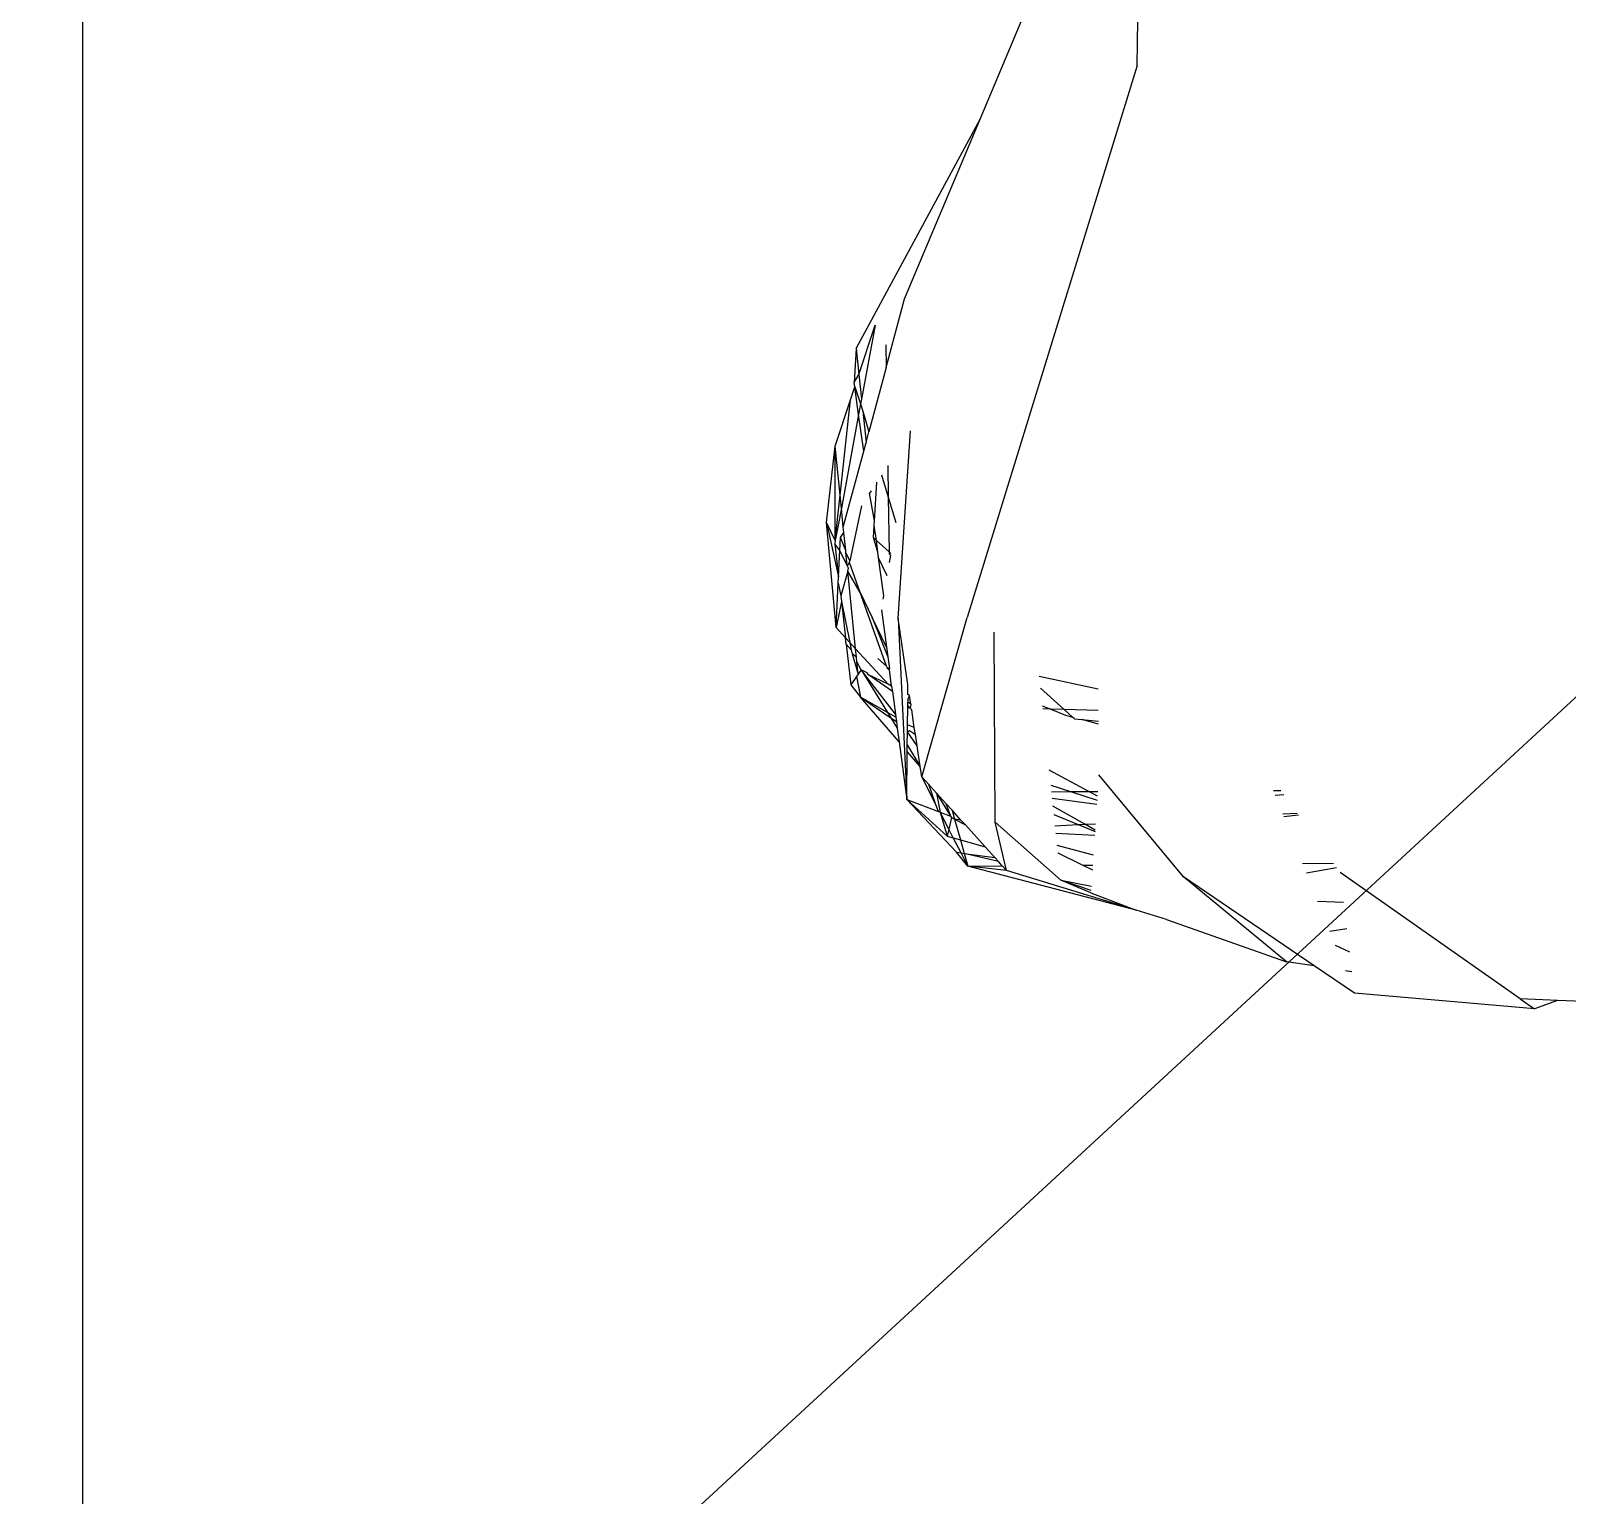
# Model space of a CAD drawing. Header units: millimetres. Extents: x 0 to 460473, y -68369 to 85219.
# Drawn here: x 223403.66 to 223434.62, y -36709.33 to -36679.83 of the extents above; entities that cross this region are included whole.
import ezdxf

# ---------------------------------------------------------------- set-up
doc = ezdxf.new("R2010")
doc.units = ezdxf.units.MM
doc.header["$LTSCALE"] = 50
doc.layers.add('00', color=7, linetype='Continuous', lineweight=0)
doc.layers.add('06-FUR', color=6, linetype='Continuous')
doc.layers.add('ha', color=8, linetype='Continuous')

# ---------------------------------------------------------------- blocks, each defined once
blk = doc.blocks.new('12312')
for p, q in [((249029.495, -38154.224), (249029.495, -36780.807)), ((249050.74, -37192.09), (249050.812, -37185.47)), ((249047.574, -37193.169), (249048.598, -37190.734)), ((249050.74, -37192.09), (249047.312, -37203.208)), ((249045.074, -37197.79), (249047.574, -37193.169)), ((249046.051, -37196.792), (249047.574, -37193.169)), ((249045.68, -37198.175), (249046.051, -37196.792)), ((249045.13, -37198.314), (249045.458, -37197.324)), ((249045.458, -37197.324), (249045.183, -37198.812)), ((249045.074, -37197.79), (249045.036, -37198.473)), ((249045.074, -37197.79), (249045.13, -37198.314)), ((249045.672, -37197.715), (249045.68, -37198.175)), ((249045.036, -37198.473), (249045.13, -37198.314)), ((249045.13, -37198.314), (249045.183, -37198.812)), ((249045.68, -37198.175), (249045.332, -37199.471)), ((249044.962, -37198.823), (249045.048, -37198.561)), ((249045.048, -37198.561), (249045.036, -37198.473)), ((249045.126, -37199.12), (249045.048, -37198.561)), ((249045.048, -37198.561), (249045.165, -37198.908)), ((249044.652, -37199.758), (249044.962, -37198.823)), ((249044.752, -37200.747), (249044.962, -37198.823)), ((249045.165, -37198.908), (249045.126, -37199.12)), ((249045.183, -37198.812), (249045.165, -37198.908)), ((249045.165, -37198.908), (249045.209, -37199.055)), ((249045.209, -37199.055), (249045.276, -37199.682)), ((249045.209, -37199.055), (249045.332, -37199.471)), ((249045.126, -37199.12), (249044.778, -37201.006)), ((249045.229, -37199.857), (249045.126, -37199.12)), ((249045.229, -37199.857), (249045.276, -37199.682)), ((249045.276, -37199.682), (249045.332, -37199.471)), ((249045.92, -37203.229), (249046.174, -37199.446)), ((249044.477, -37201.295), (249044.652, -37199.758)), ((249044.653, -37201.66), (249044.652, -37199.758)), ((249044.752, -37200.747), (249044.652, -37199.758)), ((249044.817, -37201.391), (249045.229, -37199.857)), ((249045.712, -37200.15), (249045.722, -37200.783)), ((249045.444, -37201.259), (249045.494, -37200.482)), ((249045.589, -37200.337), (249045.722, -37200.783)), ((249044.653, -37201.66), (249044.752, -37200.747)), ((249044.778, -37201.006), (249044.752, -37200.747)), ((249045.38, -37200.656), (249045.347, -37200.707)), ((249045.444, -37201.259), (249045.347, -37200.707)), ((249045.722, -37200.783), (249045.874, -37201.295)), ((249045.722, -37200.783), (249045.74, -37201.888)), ((249044.778, -37201.006), (249044.653, -37201.66)), ((249044.817, -37201.391), (249044.778, -37201.006)), ((249045.181, -37200.959), (249044.949, -37202.071)), ((249044.67, -37203.409), (249044.477, -37201.295)), ((249044.653, -37201.66), (249044.477, -37201.295)), ((249044.477, -37201.295), (249044.722, -37202.39)), ((249044.762, -37201.598), (249044.828, -37201.497)), ((249044.828, -37201.497), (249044.817, -37201.391)), ((249044.865, -37201.857), (249044.828, -37201.497)), ((249045.422, -37201.601), (249045.437, -37201.359)), ((249045.437, -37201.359), (249045.444, -37201.259)), ((249045.487, -37201.66), (249045.437, -37201.359)), ((249044.653, -37201.66), (249044.646, -37201.724)), ((249044.749, -37201.859), (249044.646, -37201.724)), ((249044.646, -37201.724), (249044.722, -37202.39)), ((249044.749, -37201.859), (249044.762, -37201.598)), ((249044.865, -37201.857), (249044.762, -37201.598)), ((249045.422, -37201.601), (249045.487, -37201.66)), ((249045.511, -37201.89), (249045.422, -37201.601)), ((249045.74, -37201.888), (249045.487, -37201.66)), ((249045.511, -37201.89), (249045.487, -37201.66)), ((249044.722, -37202.39), (249044.749, -37201.859)), ((249044.896, -37202.163), (249044.749, -37201.859)), ((249044.869, -37201.897), (249044.865, -37201.857)), ((249044.949, -37202.071), (249044.869, -37201.897)), ((249044.896, -37202.163), (249044.869, -37201.897)), ((249044.942, -37202.103), (249044.896, -37202.163)), ((249044.942, -37202.103), (249044.949, -37202.071)), ((249045.158, -37202.708), (249044.942, -37202.103)), ((249045.524, -37202.005), (249045.511, -37201.89)), ((249045.699, -37202.372), (249045.524, -37202.005)), ((249045.634, -37202.773), (249045.524, -37202.005)), ((249045.773, -37201.917), (249045.74, -37201.888)), ((249045.74, -37201.888), (249045.74, -37201.925)), ((249045.74, -37201.925), (249045.767, -37201.952)), ((249045.767, -37201.952), (249045.743, -37202.099)), ((249044.715, -37202.516), (249044.722, -37202.39)), ((249044.907, -37202.274), (249044.765, -37202.771)), ((249044.92, -37202.213), (249044.896, -37202.163)), ((249044.907, -37202.274), (249044.92, -37202.213)), ((249045.158, -37202.708), (249044.907, -37202.274)), ((249045.065, -37203.839), (249044.907, -37202.274)), ((249044.67, -37203.409), (249044.715, -37202.516)), ((249044.715, -37202.516), (249044.765, -37202.771)), ((249044.765, -37202.771), (249044.778, -37202.889)), ((249045.158, -37202.708), (249045.399, -37203.207)), ((249045.687, -37204.187), (249045.158, -37202.708)), ((249045.623, -37202.842), (249045.634, -37202.773)), ((249044.778, -37202.889), (249044.67, -37203.409)), ((249044.778, -37202.889), (249044.861, -37203.617)), ((249044.778, -37202.889), (249044.949, -37203.713)), ((249045.588, -37203.055), (249045.687, -37203.804)), ((249045.399, -37203.207), (249045.713, -37204)), ((249045.687, -37203.804), (249045.399, -37203.207)), ((249045.92, -37203.229), (249046.094, -37206.873)), ((249046.119, -37204.558), (249045.92, -37203.229)), ((249046.396, -37206.416), (249047.312, -37203.208)), ((249044.861, -37203.617), (249044.67, -37203.409)), ((249044.949, -37203.713), (249044.861, -37203.617)), ((249044.876, -37203.749), (249044.861, -37203.617)), ((249047.875, -37207.332), (249047.855, -37203.503)), ((249044.876, -37203.749), (249044.969, -37204.563)), ((249044.977, -37203.857), (249044.876, -37203.749)), ((249044.949, -37203.713), (249044.977, -37203.857)), ((249045.065, -37203.839), (249044.949, -37203.713)), ((249044.977, -37203.857), (249044.994, -37203.942)), ((249044.994, -37203.942), (249045.117, -37204.349)), ((249045.083, -37204.011), (249044.994, -37203.942)), ((249045.718, -37204.55), (249045.065, -37203.839)), ((249045.083, -37204.011), (249045.065, -37203.839)), ((249045.092, -37204.104), (249045.083, -37204.011)), ((249045.687, -37203.804), (249045.713, -37204)), ((249045.713, -37204), (249045.745, -37204.238)), ((249045.177, -37204.261), (249045.092, -37204.104)), ((249045.117, -37204.349), (249045.092, -37204.104)), ((249045.177, -37204.261), (249045.117, -37204.349)), ((249045.298, -37204.326), (249045.177, -37204.261)), ((249045.866, -37205.155), (249045.177, -37204.261)), ((249045.177, -37204.261), (249045.71, -37205.122)), ((249045.324, -37204.363), (249045.298, -37204.326)), ((249045.514, -37204.037), (249045.687, -37204.187)), ((249045.687, -37204.187), (249045.697, -37204.216)), ((249045.697, -37204.216), (249045.745, -37204.238)), ((249045.697, -37204.216), (249045.749, -37204.266)), ((249045.749, -37204.266), (249045.745, -37204.238)), ((249045.791, -37204.589), (249045.749, -37204.266)), ((249045.083, -37204.398), (249044.969, -37204.563)), ((249044.969, -37204.563), (249045.164, -37204.812)), ((249045.117, -37204.349), (249045.083, -37204.398)), ((249045.083, -37204.398), (249045.164, -37204.812)), ((249045.806, -37204.697), (249045.324, -37204.363)), ((249045.718, -37204.55), (249045.324, -37204.363)), ((249045.791, -37204.589), (249045.718, -37204.55)), ((249045.791, -37204.589), (249045.806, -37204.697)), ((249046.116, -37204.763), (249046.119, -37204.558)), ((249049.951, -37204.652), (249048.765, -37204.397)), ((249049.268, -37205.064), (249048.79, -37204.633)), ((249045.94, -37205.716), (249045.164, -37204.812)), ((249045.164, -37204.812), (249045.776, -37205.23)), ((249045.71, -37205.122), (249045.164, -37204.812)), ((249045.806, -37204.697), (249045.866, -37205.155)), ((249046.114, -37204.982), (249046.115, -37204.912)), ((249046.115, -37204.872), (249046.152, -37204.782)), ((249046.115, -37204.872), (249046.115, -37204.912)), ((249046.178, -37204.956), (249046.115, -37204.912)), ((249046.152, -37204.782), (249046.116, -37204.763)), ((249046.178, -37204.956), (249046.152, -37204.782)), ((249045.874, -37205.215), (249045.71, -37205.122)), ((249045.71, -37205.122), (249045.776, -37205.23)), ((249045.776, -37205.23), (249045.886, -37205.306)), ((249045.776, -37205.23), (249045.904, -37205.441)), ((249045.866, -37205.155), (249045.874, -37205.215)), ((249045.874, -37205.215), (249045.886, -37205.306)), ((249046.11, -37205.372), (249046.114, -37205.012)), ((249046.162, -37205.034), (249046.114, -37204.982)), ((249046.114, -37205.012), (249046.114, -37204.982)), ((249046.114, -37205.012), (249046.162, -37205.034)), ((249046.178, -37204.956), (249046.162, -37205.034)), ((249046.195, -37205.07), (249046.162, -37205.034)), ((249046.248, -37205.427), (249046.195, -37205.07)), ((249048.827, -37204.988), (249048.997, -37205.057)), ((249048.997, -37205.057), (249048.834, -37205.052)), ((249049.268, -37205.064), (249048.997, -37205.057)), ((249048.997, -37205.057), (249049.292, -37205.176)), ((249049.955, -37205.082), (249049.268, -37205.064)), ((249049.437, -37205.215), (249049.268, -37205.064)), ((249049.292, -37205.176), (249049.437, -37205.215)), ((249049.476, -37205.25), (249049.437, -37205.215)), ((249049.476, -37205.25), (249049.622, -37205.265)), ((249045.886, -37205.306), (249045.904, -37205.441)), ((249045.904, -37205.441), (249045.94, -37205.716)), ((249046.106, -37205.773), (249046.108, -37205.509)), ((249046.108, -37205.509), (249046.11, -37205.372)), ((249046.108, -37205.509), (249046.151, -37205.486)), ((249046.303, -37205.793), (249046.108, -37205.509)), ((249046.248, -37205.427), (249046.11, -37205.372)), ((249046.151, -37205.486), (249046.269, -37205.567)), ((249046.269, -37205.567), (249046.248, -37205.427)), ((249046.303, -37205.793), (249046.269, -37205.567)), ((249049.622, -37205.265), (249049.957, -37205.3)), ((249049.958, -37205.356), (249049.622, -37205.265)), ((249045.94, -37205.716), (249046.094, -37206.873)), ((249046.104, -37205.906), (249046.106, -37205.773)), ((249046.106, -37205.773), (249046.365, -37206.21)), ((249046.365, -37206.21), (249046.303, -37205.793)), ((249046.094, -37206.873), (249046.104, -37205.906)), ((249046.365, -37206.21), (249046.104, -37205.906)), ((249046.396, -37206.416), (249046.365, -37206.21)), ((249046.677, -37206.959), (249046.396, -37206.416)), ((249046.539, -37206.573), (249046.396, -37206.416)), ((249049.767, -37206.715), (249048.964, -37206.285)), ((249051.669, -37208.434), (249049.968, -37206.377)), ((249046.677, -37206.959), (249046.539, -37206.573)), ((249046.698, -37206.749), (249046.539, -37206.573)), ((249046.698, -37206.749), (249046.978, -37207.21)), ((249046.698, -37206.749), (249046.77, -37207.13)), ((249046.882, -37206.953), (249046.698, -37206.749)), ((249048.996, -37206.588), (249049.394, -37206.716)), ((249049.01, -37206.718), (249049.394, -37206.716)), ((249049.394, -37206.716), (249049.767, -37206.715)), ((249049.394, -37206.716), (249049.933, -37206.891)), ((249049.767, -37206.715), (249049.945, -37206.714)), ((249049.939, -37206.806), (249049.767, -37206.715)), ((249053.482, -37206.696), (249053.63, -37206.695)), ((249053.693, -37206.782), (249053.521, -37206.795)), ((249046.094, -37206.873), (249046.91, -37207.612)), ((249046.094, -37206.873), (249047.099, -37207.939)), ((249046.094, -37206.873), (249046.733, -37207.116)), ((249046.733, -37207.116), (249046.677, -37206.959)), ((249046.733, -37207.116), (249046.77, -37207.13)), ((249046.882, -37206.953), (249046.978, -37207.21)), ((249047.009, -37207.092), (249046.882, -37206.953)), ((249047.188, -37207.29), (249047.009, -37207.092)), ((249047.009, -37207.092), (249047.06, -37207.274)), ((249049.928, -37206.973), (249049.025, -37206.858)), ((249049.685, -37207.374), (249049.04, -37207.009)), ((249046.77, -37207.13), (249046.91, -37207.612)), ((249046.77, -37207.13), (249046.978, -37207.21)), ((249046.942, -37207.473), (249046.77, -37207.13)), ((249046.996, -37207.24), (249046.942, -37207.473)), ((249046.978, -37207.21), (249046.996, -37207.24)), ((249046.996, -37207.24), (249047.06, -37207.274)), ((249047.06, -37207.274), (249047.276, -37207.387)), ((249047.188, -37207.29), (249047.06, -37207.274)), ((249047.06, -37207.274), (249047.177, -37207.688)), ((249047.276, -37207.387), (249047.188, -37207.29)), ((249047.677, -37207.83), (249047.276, -37207.387)), ((249048.108, -37208.306), (249047.875, -37207.332)), ((249049.198, -37208.499), (249047.875, -37207.332)), ((249049.058, -37207.177), (249049.551, -37207.381)), ((249049.082, -37207.406), (249049.551, -37207.381)), ((249049.551, -37207.381), (249049.685, -37207.374)), ((249049.551, -37207.381), (249049.89, -37207.522)), ((249049.685, -37207.374), (249049.901, -37207.363)), ((249049.892, -37207.492), (249049.685, -37207.374)), ((249053.67, -37207.166), (249053.96, -37207.151)), ((249053.989, -37207.191), (249053.693, -37207.222)), ((249046.942, -37207.473), (249046.91, -37207.612)), ((249046.91, -37207.612), (249047.032, -37207.646)), ((249047.032, -37207.646), (249046.942, -37207.473)), ((249047.032, -37207.646), (249047.177, -37207.688)), ((249047.189, -37207.952), (249047.032, -37207.646)), ((249047.177, -37207.688), (249047.677, -37207.83)), ((249047.177, -37207.688), (249047.254, -37207.96)), ((249049.885, -37207.597), (249049.099, -37207.563)), ((249047.325, -37208.215), (249047.099, -37207.939)), ((249047.099, -37207.939), (249047.189, -37207.952)), ((249047.325, -37208.215), (249047.189, -37207.952)), ((249047.189, -37207.952), (249047.254, -37207.96)), ((249047.254, -37207.96), (249047.325, -37208.215)), ((249047.254, -37207.96), (249047.873, -37208.046)), ((249047.944, -37208.124), (249047.254, -37207.96)), ((249047.873, -37208.046), (249047.677, -37207.83)), ((249049.858, -37207.996), (249049.124, -37207.802)), ((249049.14, -37207.95), (249049.646, -37208.198)), ((249047.325, -37208.215), (249048.021, -37208.21)), ((249048.108, -37208.306), (249047.325, -37208.215)), ((249050.72, -37209.105), (249047.325, -37208.215)), ((249047.944, -37208.124), (249047.873, -37208.046)), ((249048.021, -37208.21), (249047.944, -37208.124)), ((249048.108, -37208.306), (249048.021, -37208.21)), ((249050.72, -37209.105), (249048.108, -37208.306)), ((249049.646, -37208.198), (249049.844, -37208.196)), ((249049.646, -37208.198), (249049.838, -37208.291)), ((249054.07, -37208.165), (249054.692, -37208.16)), ((249054.756, -37208.248), (249054.148, -37208.36)), ((249058.455, -37210.891), (249054.828, -37208.347)), ((249049.806, -37208.755), (249049.198, -37208.499)), ((249049.198, -37208.499), (249049.815, -37208.623)), ((249049.809, -37208.71), (249049.198, -37208.499)), ((249053.749, -37210.142), (249051.669, -37208.434)), ((249054.307, -37210.227), (249051.669, -37208.434)), ((249049.806, -37208.755), (249050.72, -37209.105)), ((249054.373, -37208.922), (249054.898, -37208.941)), ((249051.329, -37209.291), (249050.72, -37209.105)), ((249051.329, -37209.291), (249053.749, -37210.142)), ((249054.962, -37209.479), (249054.619, -37209.536)), ((249054.73, -37209.812), (249055.017, -37209.941)), ((249054.307, -37210.227), (249053.749, -37210.142)), ((249055.117, -37210.777), (249054.307, -37210.227)), ((249055.065, -37210.343), (249054.935, -37210.323)), ((249058.742, -37211.093), (249055.117, -37210.777)), ((249058.455, -37210.891), (249058.742, -37211.093)), ((249059.209, -37210.923), (249058.455, -37210.891)), ((249059.209, -37210.923), (249058.742, -37211.093)), ((249063.377, -37211.096), (249059.209, -37210.923))]:
    blk.add_line(p, q)
blk = doc.blocks.new('CELILNGPAN')
at = {"layer": '06-FUR', "color": 6}
blk.add_line((48360.092, -4404.291), (48600.056, -4182.852), dxfattribs=at)

msp = doc.modelspace()

# ---------------------------------------------------------------- block references
at = {"layer": '00'}
msp.add_blockref('CELILNGPAN', (174999.29783333, -32358.53668777), dxfattribs=at)
at = {"layer": 'ha'}
msp.add_blockref('12312', (-25624.78545841, 511.56126197), dxfattribs=at)

doc.saveas('drawing.dxf')
